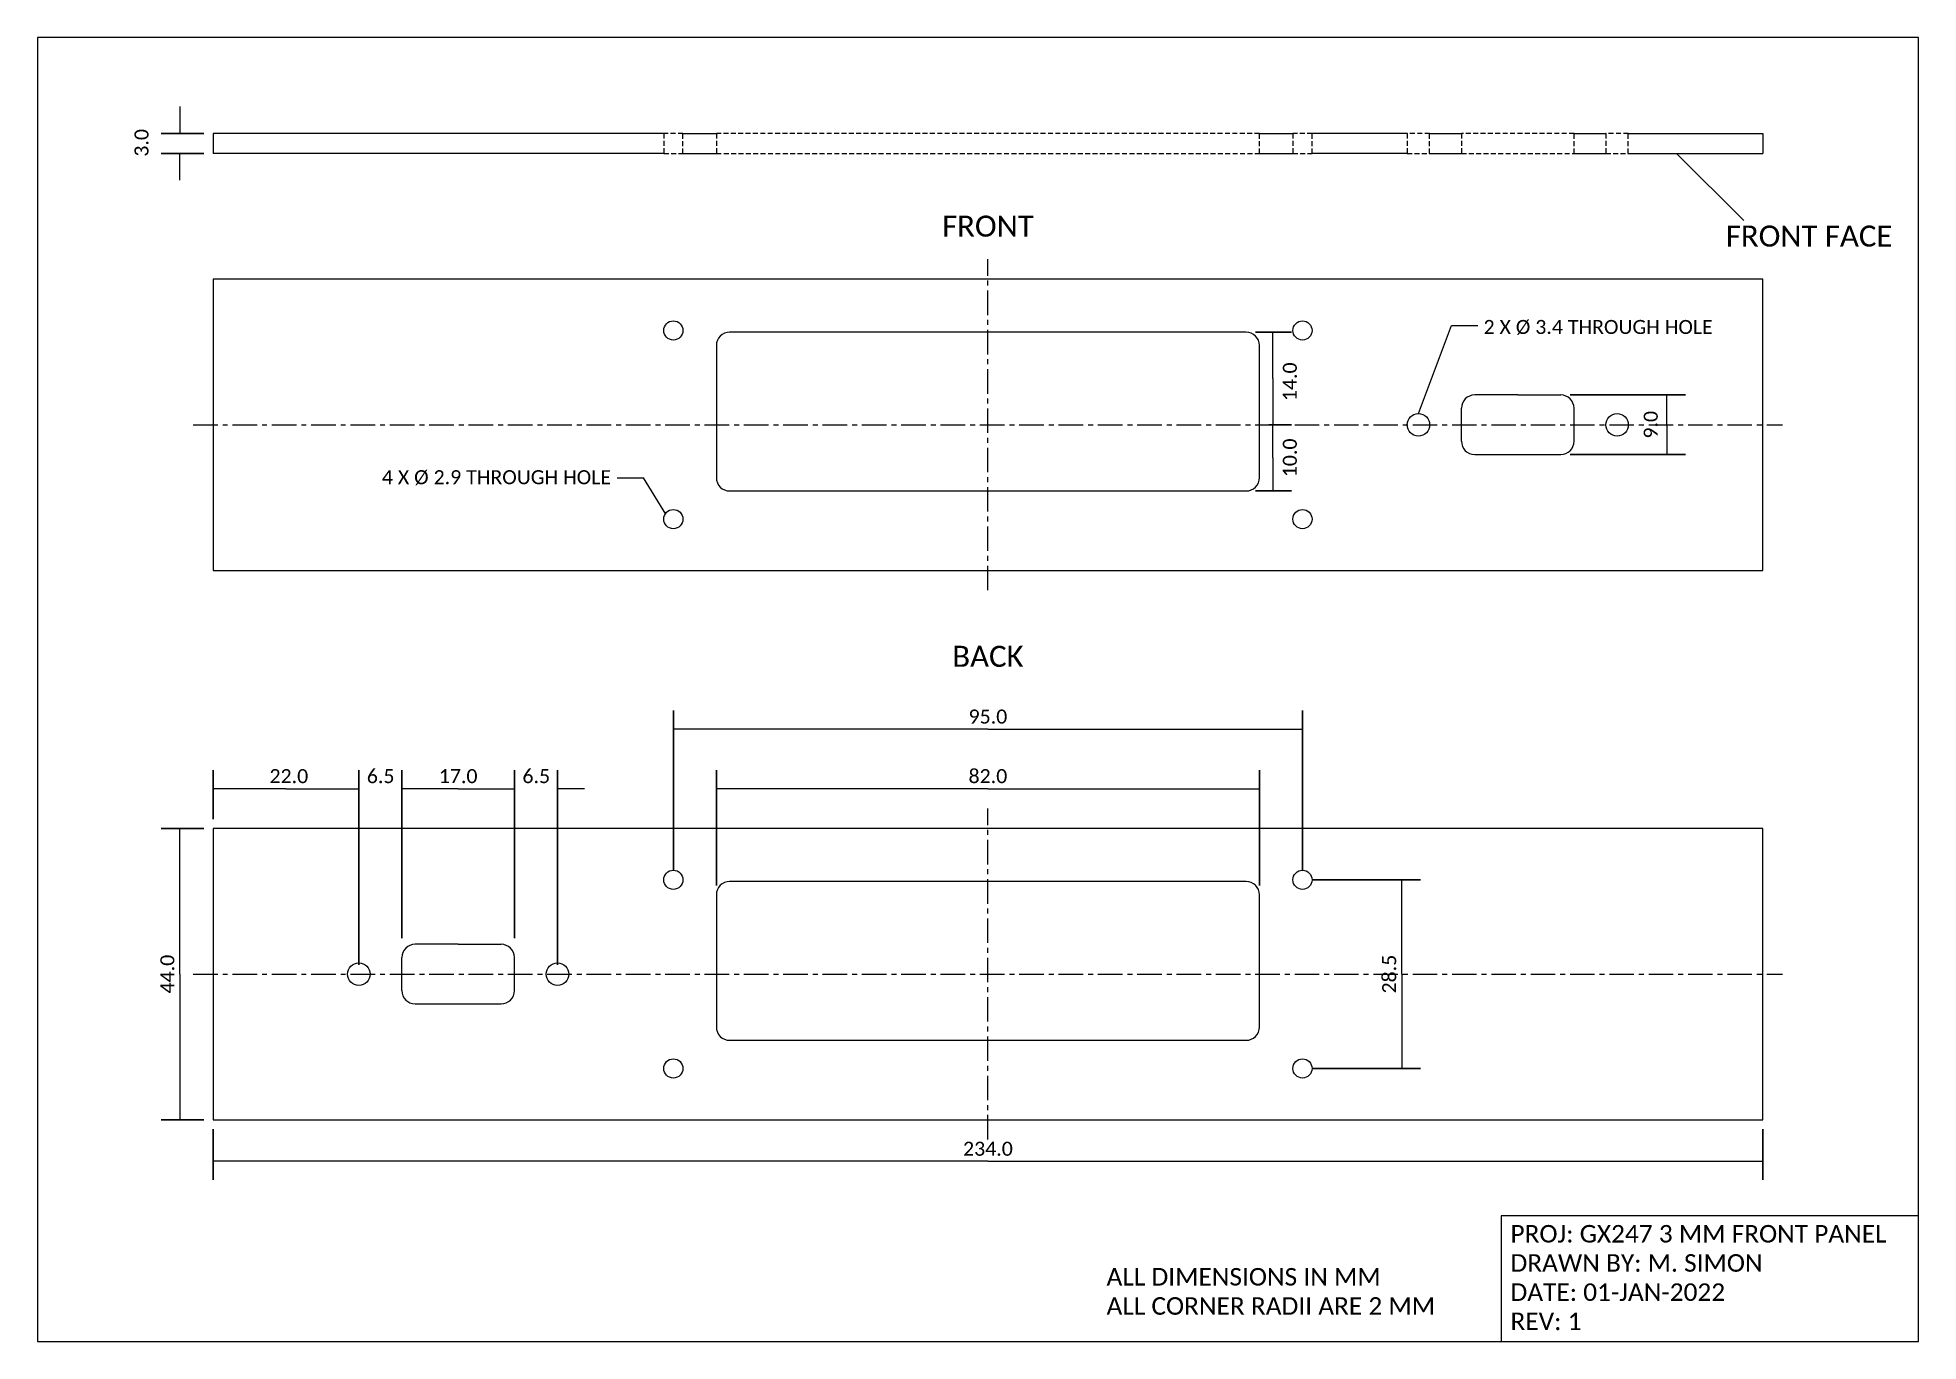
# Model space of a CAD drawing. Extents: x 0 to 284, y 0 to 197.
import ezdxf

# ---------------------------------------------------------------- set-up
doc = ezdxf.new("R2010")
doc.units = 0
doc.header["$LTSCALE"] = 2.97
doc.header["$MEASUREMENT"] = 0
doc.linetypes.add('CENTER', pattern=[2, 1.25, -0.25, 0.25, -0.25])
doc.linetypes.add('DASHED2', pattern=[0.375, 0.25, -0.125])
doc.layers.get('0').update_dxf_attribs({"linetype": 'CONTINUOUS'})
doc.styles.get("Standard").update_dxf_attribs({"font": 'txt.shx'})

msp = doc.modelspace()

# ---------------------------------------------------------------- linework, layer by layer
at = {"color": 251, "linetype": 'CONTINUOUS'}
for p, q in [((21.63, 186.7), (21.63, 182.63)), ((21.63, 175.57), (21.63, 179.63)), ((247.63, 179.63), (257.78, 169.49)), ((208.63, 140.33), (213.63, 153.63)), ((213.63, 153.63), (217.63, 153.63)), ((186.63, 145.63), (186.63, 152.63)), ((186.63, 145.63), (186.63, 138.63)), ((246.13, 138.63), (246.13, 143.13)), ((186.63, 133.63), (186.63, 138.63)), ((246.13, 138.63), (246.13, 134.13)), ((186.63, 133.63), (186.63, 128.63)), ((87.63, 130.63), (91.63, 130.63)), ((94.99, 125.13), (91.63, 130.63)), ((143.63, 92.63), (96.13, 92.63)), ((143.63, 92.63), (191.13, 92.63)), ((37.63, 83.63), (26.63, 83.63)), ((37.63, 83.63), (48.63, 83.63)), ((44.57, 83.63), (48.63, 83.63)), ((63.63, 83.63), (55.13, 83.63)), ((59.2, 83.63), (55.13, 83.63)), ((63.63, 83.63), (72.13, 83.63)), ((68.07, 83.63), (72.13, 83.63)), ((82.7, 83.63), (78.63, 83.63)), ((143.63, 83.63), (102.63, 83.63)), ((143.63, 83.63), (184.63, 83.63)), ((21.63, 55.63), (21.63, 77.63)), ((206.13, 55.63), (206.13, 69.88)), ((21.63, 55.63), (21.63, 33.63)), ((206.13, 55.63), (206.13, 41.38)), ((143.63, 27.38), (26.63, 27.38)), ((143.63, 27.38), (260.63, 27.38))]:
    msp.add_line(p, q, dxfattribs=at)
at = {"color": 7, "linetype": 'CONTINUOUS'}
for p, q in [((26.63, 182.63), (26.63, 179.63)), ((94.68, 182.63), (26.63, 182.63)), ((97.58, 182.63), (102.63, 182.63)), ((184.63, 182.63), (189.68, 182.63)), ((206.93, 182.63), (192.58, 182.63)), ((210.33, 182.63), (215.13, 182.63)), ((232.13, 182.63), (236.93, 182.63)), ((240.33, 182.63), (260.63, 182.63)), ((260.63, 182.63), (260.63, 179.63)), ((94.68, 179.63), (26.63, 179.63)), ((97.58, 179.63), (102.63, 179.63)), ((184.63, 179.63), (189.68, 179.63)), ((206.93, 179.63), (192.58, 179.63)), ((210.33, 179.63), (215.13, 179.63)), ((232.13, 179.63), (236.93, 179.63)), ((240.33, 179.63), (260.63, 179.63)), ((223.63, 143.13), (217.13, 143.13)), ((223.63, 143.13), (230.13, 143.13)), ((215.13, 136.13), (215.13, 141.13)), ((232.13, 136.13), (232.13, 141.13)), ((217.13, 134.13), (230.13, 134.13)), ((63.63, 60.13), (57.13, 60.13)), ((63.63, 60.13), (70.13, 60.13)), ((55.13, 53.13), (55.13, 58.13)), ((72.13, 53.13), (72.13, 58.13)), ((57.13, 51.13), (70.13, 51.13))]:
    msp.add_line(p, q, dxfattribs=at)
at = {"color": 251, "linetype": 'CENTER'}
for p, q in [((143.63, 113.63), (143.63, 163.63)), ((23.63, 138.63), (263.63, 138.63)), ((143.63, 30.63), (143.63, 80.63)), ((23.63, 55.63), (263.63, 55.63))]:
    msp.add_line(p, q, dxfattribs=at)
at = {"color": 7, "linetype": 'CONTINUOUS'}
for points in [[(0.13, 0.13), (284.13, 0.13), (284.13, 197.13), (0.13, 197.13)], [(26.63, 116.63), (260.63, 116.63), (260.63, 160.63), (26.63, 160.63)], [(26.63, 33.63), (260.63, 33.63), (260.63, 77.63), (26.63, 77.63)], [(221.13, 0.13), (284.13, 0.13), (284.13, 19.13), (221.13, 19.13)]]:
    msp.add_lwpolyline(points, close=True, dxfattribs=at)
at = {"color": 251, "linetype": 'CONTINUOUS'}
for points in [[(18.81, 182.63), (25.22, 182.63)], [(18.81, 179.63), (25.22, 179.63)], [(189.45, 152.63), (184.04, 152.63)], [(248.95, 143.13), (231.54, 143.13)], [(189.45, 138.63), (186.04, 138.63)], [(189.45, 138.63), (186.04, 138.63)], [(248.95, 134.13), (231.54, 134.13)], [(189.45, 128.63), (184.04, 128.63)], [(96.13, 95.45), (96.13, 71.29)], [(191.13, 95.45), (191.13, 71.29)], [(26.63, 86.45), (26.63, 79.04)], [(48.63, 86.45), (48.63, 57.04)], [(48.63, 86.45), (48.63, 57.04)], [(55.13, 86.45), (55.13, 61.04)], [(55.13, 86.45), (55.13, 61.04)], [(72.13, 86.45), (72.13, 61.04)], [(72.13, 86.45), (72.13, 61.04)], [(78.63, 86.45), (78.63, 57.04)], [(102.63, 86.45), (102.63, 69.04)], [(184.63, 86.45), (184.63, 69.04)], [(18.81, 77.63), (25.22, 77.63)], [(208.95, 69.88), (192.54, 69.88)], [(208.95, 41.38), (192.54, 41.38)], [(18.81, 33.63), (25.22, 33.63)], [(26.63, 24.56), (26.63, 32.22)], [(260.63, 24.56), (260.63, 32.22)]]:
    msp.add_lwpolyline(points, close=True, dxfattribs=at)
at = {"color": 7, "linetype": 'DASHED2'}
for points in [[(94.68, 179.63), (97.58, 179.63), (97.58, 182.63), (94.68, 182.63)], [(102.63, 179.63), (184.63, 179.63), (184.63, 182.63), (102.63, 182.63)], [(189.68, 179.63), (192.58, 179.63), (192.58, 182.63), (189.68, 182.63)], [(206.93, 179.63), (210.33, 179.63), (210.33, 182.63), (206.93, 182.63)], [(215.13, 179.63), (232.13, 179.63), (232.13, 182.63), (215.13, 182.63)], [(236.93, 179.63), (240.33, 179.63), (240.33, 182.63), (236.93, 182.63)]]:
    msp.add_lwpolyline(points, close=True, dxfattribs=at)
at = {"color": 7, "linetype": 'CONTINUOUS'}
for points in [[(94.68, 152.88, -1), (97.58, 152.88, -1)], [(189.68, 152.88, -1), (192.58, 152.88, -1)], [(182.63, 152.63), (104.63, 152.63, 0.414214), (102.63, 150.63), (102.63, 130.63, 0.414214), (104.63, 128.63), (182.63, 128.63, 0.414214), (184.63, 130.63), (184.63, 150.63, 0.414214)], [(206.93, 138.63, -1), (210.33, 138.63, -1)], [(236.93, 138.63, -1), (240.33, 138.63, -1)], [(94.68, 124.38, -1), (97.58, 124.38, -1)], [(189.68, 124.38, -1), (192.58, 124.38, -1)], [(94.68, 69.88, -1), (97.58, 69.88, -1)], [(189.68, 69.88, -1), (192.58, 69.88, -1)], [(182.63, 69.63), (104.63, 69.63, 0.414214), (102.63, 67.63), (102.63, 47.63, 0.414214), (104.63, 45.63), (182.63, 45.63, 0.414214), (184.63, 47.63), (184.63, 67.63, 0.414214)], [(46.93, 55.63, -1), (50.33, 55.63, -1)], [(76.93, 55.63, -1), (80.33, 55.63, -1)], [(94.68, 41.38, -1), (97.58, 41.38, -1)], [(189.68, 41.38, -1), (192.58, 41.38, -1)]]:
    msp.add_lwpolyline(points, format="xyb", close=True, dxfattribs=at)
for centre, start, end in [((217.13, 141.13), 90, 180), ((230.13, 141.13), 0, 90), ((217.13, 136.13), 180, 270), ((230.13, 136.13), 270, 0), ((57.13, 58.13), 90, 180), ((70.13, 58.13), 0, 90), ((57.13, 53.13), 180, 270), ((70.13, 53.13), 270, 0)]:
    msp.add_arc(centre, 2, start, end, dxfattribs=at)

# ---------------------------------------------------------------- texts
at = {"char_height": 2.1167, "attachment_point": 5, "rotation": 90}
for s, insert, width in [('\\C251;\\fCalibri|b0|i0|;\\H2.1166585922241;3.0', (15.83, 181.23), 4.2126), ('\\C251;\\fCalibri|b0|i0|;\\H2.1166585922241;14.0', (189.23, 145.13), 5.6431), ('\\C251;\\fCalibri|b0|i0|;\\H2.1166585922241;9.0', (243.73, 138.63), 4.2126), ('\\C251;\\fCalibri|b0|i0|;\\H2.1166585922241;10.0', (189.23, 133.63), 5.6431), ('\\C251;\\fCalibri|b0|i0|;\\H2.1166585922241;44.0', (19.73, 55.63), 5.6431), ('\\C251;\\fCalibri|b0|i0|;\\H2.1166585922241;28.5', (204.23, 55.63), 5.6431)]:
    msp.add_mtext(s, dxfattribs=dict(at, insert=insert, width=width))
for s, insert, char_height, width, attachment_point in [('\\C7;\\fCalibri|b0|i0|;\\H3.1750242233276;FRONT', (143.63, 168.63), 3.175, 23, 5), ('\\C7;\\fCalibri|b0|i0|;\\H3.1750242233276;FRONT FACE', (267.63, 167.13), 3.175, 25.65, 5), ('\\C251;\\fCalibri|b0|i0|;\\H2.1166585922241;2 X Ø 3.4 THROUGH HOLE', (218.47, 153.33), 2.1167, 37.75, 4), ('\\C251;\\fCalibri|b0|i0|;\\H2.1166585922241;4 X Ø 2.9 THROUGH HOLE', (86.72, 130.63), 2.1167, 37.75, 6), ('\\C7;\\fCalibri|b0|i0|;\\H3.1750242233276;BACK', (143.63, 103.63), 3.175, 23, 5), ('\\C251;\\fCalibri|b0|i0|;\\H2.1166585922241;95.0', (143.63, 94.53), 2.1167, 5.6431, 5), ('\\C251;\\fCalibri|b0|i0|;\\H2.1166585922241;22.0', (38.07, 85.53), 2.1167, 5.6431, 5), ('\\C251;\\fCalibri|b0|i0|;\\H2.1166585922241;6.5', (51.93, 85.53), 2.1167, 4.2126, 5), ('\\C251;\\fCalibri|b0|i0|;\\H2.1166585922241;17.0', (63.63, 85.53), 2.1167, 5.6431, 5), ('\\C251;\\fCalibri|b0|i0|;\\H2.1166585922241;6.5', (75.43, 85.53), 2.1167, 4.2126, 5), ('\\C251;\\fCalibri|b0|i0|;\\H2.1166585922241;82.0', (143.63, 85.53), 2.1167, 5.6431, 5), ('\\C251;\\fCalibri|b0|i0|;\\H2.1166585922241;234.0', (143.63, 29.23), 2.1167, 7.0735, 5), ('\\C7;\\fCalibri|b0|i0|;\\H2.6458414077759;PROJ: GX247 3 MM FRONT PANEL\\PDRAWN BY: M. SIMON\\PDATE: 01-JAN-2022\\PREV: 1', (222.54, 17.72), 2.6458, 63, 1), ('\\C7;\\fCalibri|b0|i0|;\\H2.6458414077759;ALL DIMENSIONS IN MM\\PALL CORNER RADII ARE 2 MM', (161.54, 11.22), 2.6458, 53.5, 1)]:
    msp.add_mtext(s, dxfattribs=dict(insert=insert, char_height=char_height, width=width, attachment_point=attachment_point))

doc.saveas('drawing.dxf')
